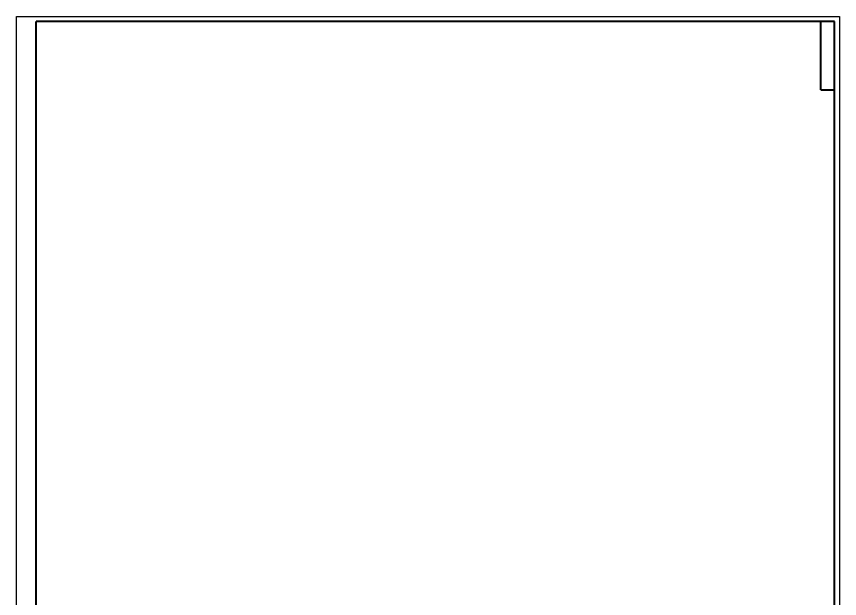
# Model space of a CAD drawing. Extents: x 1404 to 3454, y 74 to 1263.
# Drawn here: x 2613 to 3454, y 668 to 1263 of the extents above; entities that cross this region are included whole.
import ezdxf

# ---------------------------------------------------------------- set-up
doc = ezdxf.new("R2010")
doc.units = 0
doc.header["$MEASUREMENT"] = 0
doc.layers.add('KONTUR', color=7, linetype='CONTINUOUS')
doc.layers.add('Основная', color=7, linetype='CONTINUOUS', lineweight=40)

msp = doc.modelspace()

# ---------------------------------------------------------------- linework, layer by layer
at = {"layer": 'KONTUR'}
for p, q in [((2612.54, 73.57), (2612.54, 1262.57)), ((2612.54, 1262.57), (3453.54, 1262.57)), ((3453.54, 1262.57), (3453.54, 73.57))]:
    msp.add_line(p, q, dxfattribs=at)
at = {"layer": 'Основная'}
for p, q in [((2632.54, 118.57), (2632.54, 1257.57)), ((3448.54, 1257.57), (2632.54, 1257.57)), ((3434.54, 1187.57), (3434.54, 1257.57)), ((3448.54, 78.57), (3448.54, 1257.57)), ((3434.54, 1187.57), (3448.54, 1187.57))]:
    msp.add_line(p, q, dxfattribs=at)

doc.saveas('drawing.dxf')
